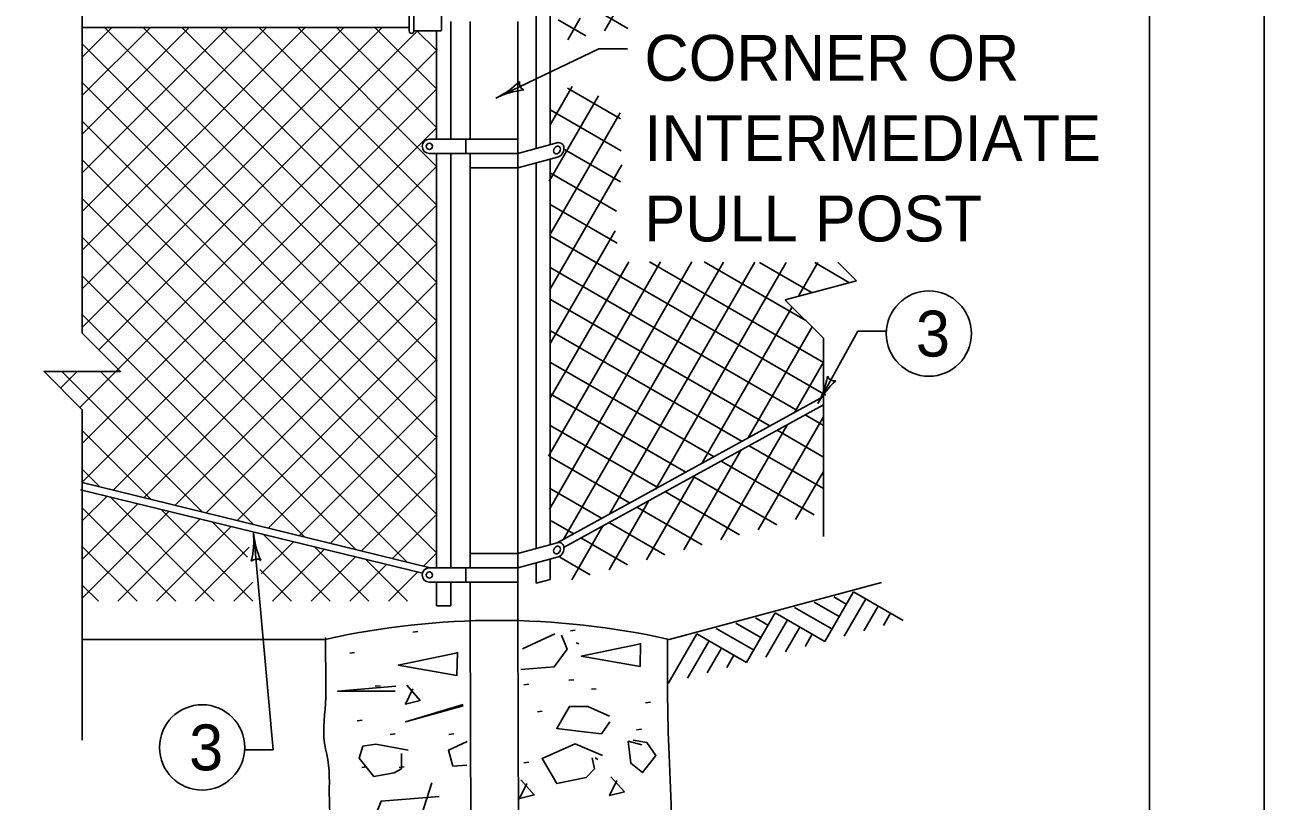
# Model space of a CAD drawing. Extents: x 997.6 to 1036.6, y 998.9 to 1022.7.
# Drawn here: x 1030.6 to 1036, y 1015.29 to 1018.67 of the extents above; entities that cross this region are included whole.
import ezdxf

# ---------------------------------------------------------------- set-up
doc = ezdxf.new("R2010")
doc.units = 0
for name, color, linetype in [('Level 1', 7, 'Continuous'), ('Level 10', 7, 'Continuous'), ('Level 11', 7, 'Continuous'), ('Level 14', 7, 'Continuous')]:
    doc.layers.add(name, color=color, linetype=linetype)

msp = doc.modelspace()

# ---------------------------------------------------------------- linework, layer by layer
at = {"layer": 'Level 1'}
for p, q in [((1032.8263, 1018.1333), (1032.8263, 1019.9385)), ((1032.8868, 1018.1496), (1032.8868, 1019.9547)), ((1030.8471, 1018.9629), (1030.8471, 1017.5787)), ((1032.272, 1018.6453), (1032.272, 1018.8121)), ((1032.2928, 1018.6453), (1032.2928, 1018.8121)), ((1032.4126, 1018.6506), (1032.4126, 1018.8068)), ((1033.1234, 1018.6458), (1033.1959, 1018.7713)), ((1032.4543, 1018.1742), (1032.4543, 1018.687)), ((1032.5376, 1018.1742), (1032.5376, 1018.687)), ((1032.7458, 1016.0776), (1032.7458, 1018.687)), ((1032.9223, 1018.6944), (1033.0431, 1018.6246)), ((1032.9635, 1018.6068), (1033.0181, 1018.7013)), ((1033.0906, 1018.7348), (1033.2257, 1018.6567)), ((1030.8471, 1018.532), (1030.976, 1018.6609)), ((1030.8471, 1018.3636), (1031.1444, 1018.6609)), ((1030.8471, 1018.1951), (1031.3129, 1018.6609)), ((1030.8471, 1018.6609), (1032.272, 1018.6609)), ((1030.8471, 1018.0267), (1031.4813, 1018.6609)), ((1030.8471, 1017.8583), (1031.6498, 1018.6609)), ((1030.8471, 1017.6898), (1031.8183, 1018.6609)), ((1030.8471, 1017.5213), (1031.9867, 1018.6609)), ((1030.8471, 1017.3529), (1032.1543, 1018.6602)), ((1030.9208, 1017.2582), (1032.3049, 1018.6423)), ((1030.944, 1018.6609), (1032.3947, 1017.2103)), ((1031.1124, 1018.6609), (1032.3901, 1017.3833)), ((1031.2808, 1018.6609), (1032.3925, 1017.5493)), ((1031.4493, 1018.6609), (1032.3909, 1017.7193)), ((1031.6178, 1018.6609), (1032.3898, 1017.8888)), ((1031.7862, 1018.6609), (1032.3918, 1018.0553)), ((1031.9547, 1018.6609), (1032.3897, 1018.2259)), ((1032.1232, 1018.6609), (1032.3911, 1018.393)), ((1032.2928, 1018.6453), (1032.4073, 1018.6453)), ((1032.3063, 1018.6463), (1032.3895, 1018.563)), ((1032.3917, 1018.1742), (1032.3917, 1018.6453)), ((1030.8471, 1018.5893), (1032.3933, 1017.0432)), ((1030.8368, 1017.0056), (1032.3962, 1018.565)), ((1033.0987, 1018.568), (1032.6499, 1018.3529)), ((1033.2237, 1018.568), (1033.0987, 1018.568)), ((1030.8471, 1018.4209), (1032.3888, 1016.8792)), ((1030.8471, 1016.8475), (1032.3926, 1018.393)), ((1032.8831, 1017.9912), (1033.0974, 1018.3624)), ((1032.887, 1018.2363), (1032.9834, 1018.4033)), ((1032.9628, 1018.3958), (1033.1933, 1018.2628)), ((1030.8471, 1018.2525), (1032.3915, 1016.7082)), ((1032.8854, 1017.7569), (1033.1925, 1018.2888)), ((1032.8894, 1018.3007), (1033.1972, 1018.1229)), ((1030.8471, 1016.6791), (1032.391, 1018.223)), ((1032.7458, 1018.1742), (1032.3603, 1018.1742)), ((1032.5199, 1018.1118), (1032.5199, 1018.1742)), ((1032.9214, 1018.1588), (1032.7458, 1018.1118)), ((1032.7458, 1018.1118), (1032.359, 1018.1118)), ((1032.3917, 1016.3067), (1032.3917, 1018.1118)), ((1032.4543, 1016.3067), (1032.4543, 1018.1118)), ((1032.5376, 1016.3067), (1032.5376, 1018.1118)), ((1032.9183, 1018.0955), (1032.7458, 1018.0493)), ((1032.9493, 1018.1286), (1033.1935, 1017.9875)), ((1030.8471, 1018.0841), (1032.3931, 1016.5382)), ((1030.9818, 1016.6454), (1032.3923, 1018.0559)), ((1032.7458, 1018.0493), (1032.5376, 1018.0493)), ((1032.8263, 1016.3907), (1032.8263, 1018.0709)), ((1032.8859, 1017.5194), (1033.1989, 1018.0617)), ((1032.8868, 1016.4068), (1032.8868, 1018.0871)), ((1032.8841, 1018.0288), (1033.1764, 1017.8599)), ((1030.8471, 1017.9156), (1032.3917, 1016.3711)), ((1031.117, 1016.6121), (1032.3923, 1017.8873)), ((1032.8869, 1017.8895), (1033.1793, 1017.7207)), ((1032.8873, 1017.2836), (1033.1709, 1017.7749)), ((1030.8471, 1017.7472), (1032.252, 1016.3423)), ((1031.2522, 1016.5788), (1032.3917, 1017.7183)), ((1032.8889, 1017.7509), (1034.0884, 1017.0583)), ((1032.8793, 1016.7933), (1033.3678, 1017.6398)), ((1032.8835, 1016.5626), (1033.5052, 1017.6394)), ((1032.8863, 1017.6149), (1033.9673, 1016.9908)), ((1032.8886, 1017.0478), (1033.2303, 1017.6398)), ((1032.9438, 1016.4288), (1033.6422, 1017.6384)), ((1033.1469, 1016.5425), (1033.7791, 1017.6375)), ((1033.3194, 1017.6398), (1034.0783, 1017.2016)), ((1033.3456, 1016.6483), (1033.9162, 1017.6365)), ((1033.5589, 1017.639), (1034.0009, 1017.3839)), ((1033.7999, 1017.6373), (1034.0297, 1017.5048)), ((1033.9711, 1017.4933), (1034.0536, 1017.6363)), ((1034.0403, 1017.6361), (1034.1925, 1017.5483)), ((1030.8471, 1017.5787), (1032.0415, 1016.3843)), ((1033.9117, 1017.4733), (1034.2228, 1017.5563)), ((1031.3873, 1016.5455), (1032.39, 1017.5483)), ((1032.8886, 1017.476), (1033.8415, 1016.9258)), ((1030.8471, 1017.4103), (1031.8178, 1016.4394)), ((1033.5496, 1016.7633), (1033.9407, 1017.4407)), ((1031.5224, 1016.5122), (1032.3915, 1017.3813)), ((1032.8884, 1017.3385), (1033.7233, 1016.8565)), ((1033.7503, 1016.8728), (1034.0292, 1017.3557)), ((1034.2277, 1017.3379), (1034.0536, 1017.0217)), ((1034.3527, 1017.3379), (1034.2277, 1017.3379)), ((1031.6576, 1016.4789), (1032.3934, 1017.2148)), ((1032.8881, 1017.2012), (1033.6014, 1016.7894)), ((1033.9502, 1016.9807), (1034.0783, 1017.2028)), ((1030.7525, 1017.0898), (1030.8242, 1017.1615)), ((1030.7584, 1017.162), (1031.3708, 1016.5496)), ((1030.9269, 1017.162), (1031.5944, 1016.4944)), ((1032.8863, 1017.0647), (1033.4777, 1016.7233)), ((1031.7928, 1016.4456), (1032.3923, 1017.0452)), ((1032.917, 1016.4149), (1034.0783, 1017.0528)), ((1032.9473, 1016.3958), (1034.0783, 1017.0171)), ((1033.7943, 1016.4726), (1034.0783, 1016.9644)), ((1033.9984, 1016.9727), (1034.0783, 1016.9266)), ((1030.8471, 1016.9049), (1031.1473, 1016.6047)), ((1032.8873, 1016.9266), (1033.3565, 1016.6558)), ((1033.6317, 1016.429), (1033.9215, 1016.931)), ((1033.8763, 1016.9057), (1034.0783, 1016.7891)), ((1031.9278, 1016.4123), (1032.3957, 1016.8801)), ((1033.469, 1016.3854), (1033.7202, 1016.8205)), ((1033.7549, 1016.8383), (1034.0783, 1016.6515)), ((1030.8471, 1015.5554), (1030.8471, 1016.7453)), ((1032.8867, 1016.7894), (1033.2351, 1016.5883)), ((1033.6326, 1016.7713), (1034.0373, 1016.5378)), ((1030.8471, 1016.7365), (1030.9238, 1016.6598)), ((1032.063, 1016.379), (1032.3906, 1016.7066)), ((1033.3063, 1016.3418), (1033.5158, 1016.7048)), ((1033.5129, 1016.703), (1033.8746, 1016.4942)), ((1033.9571, 1016.5163), (1034.0783, 1016.7263)), ((1032.33, 1016.2828), (1030.839, 1016.6461)), ((1032.364, 1016.3067), (1030.8471, 1016.6787)), ((1032.884, 1016.6534), (1033.1109, 1016.5224)), ((1033.3892, 1016.6368), (1033.7119, 1016.4505)), ((1030.8471, 1016.5107), (1030.9558, 1016.6193)), ((1030.8471, 1016.3422), (1031.0911, 1016.5862)), ((1030.9669, 1016.6166), (1031.4227, 1016.1609)), ((1033.1435, 1016.2983), (1033.3159, 1016.5969)), ((1030.8471, 1016.568), (1031.2543, 1016.1609)), ((1030.8471, 1016.1738), (1031.2263, 1016.553)), ((1031.19, 1016.5619), (1031.5911, 1016.1609)), ((1032.1982, 1016.3457), (1032.393, 1016.5405)), ((1033.2673, 1016.5697), (1033.5492, 1016.4069)), ((1031.0027, 1016.1609), (1031.3616, 1016.5198)), ((1031.1712, 1016.1609), (1031.4969, 1016.4867)), ((1031.4132, 1016.5072), (1031.5677, 1016.3528)), ((1032.8916, 1016.5115), (1032.9903, 1016.4545)), ((1032.9808, 1016.2547), (1033.1165, 1016.4898)), ((1033.1449, 1016.5028), (1033.3865, 1016.3633)), ((1031.6798, 1015.513), (1031.5932, 1016.4617)), ((1031.6273, 1016.2802), (1031.7675, 1016.4203)), ((1031.6363, 1016.4525), (1031.928, 1016.1609)), ((1032.917, 1016.4149), (1032.7458, 1016.3691)), ((1033.0211, 1016.4368), (1033.2238, 1016.3198)), ((1030.8471, 1016.3996), (1031.0858, 1016.1609)), ((1031.3396, 1016.1609), (1031.5746, 1016.3959)), ((1031.6765, 1016.1609), (1031.9028, 1016.3873)), ((1031.8594, 1016.3978), (1032.0964, 1016.1609)), ((1032.3361, 1016.3152), (1032.3904, 1016.3695)), ((1032.7458, 1016.3691), (1032.5376, 1016.3691)), ((1031.8449, 1016.1609), (1032.0381, 1016.3541)), ((1032.0139, 1016.1614), (1032.1734, 1016.3209)), ((1032.0826, 1016.3432), (1032.2649, 1016.1609)), ((1032.2629, 1016.3314), (1032.2451, 1016.3493)), ((1032.7458, 1016.3067), (1032.3603, 1016.3067)), ((1032.5199, 1016.2443), (1032.5199, 1016.3067)), ((1032.9169, 1016.3525), (1032.7458, 1016.3067)), ((1032.8263, 1016.2398), (1032.8263, 1016.3283)), ((1032.8868, 1016.256), (1032.8868, 1016.3444)), ((1032.9292, 1016.3523), (1033.061, 1016.2762)), ((1031.6216, 1016.2988), (1031.7596, 1016.1609)), ((1032.1818, 1016.1609), (1032.3067, 1016.2858)), ((1032.8263, 1016.2398), (1032.8868, 1016.256)), ((1030.8471, 1016.2311), (1030.9173, 1016.1609)), ((1031.5081, 1016.1609), (1031.5904, 1016.2433)), ((1032.7458, 1016.2443), (1032.3603, 1016.2443)), ((1032.3917, 1016.1401), (1032.3917, 1016.2443)), ((1032.4543, 1016.1401), (1032.4543, 1016.2443)), ((1032.5376, 1016.0776), (1032.5376, 1016.2443)), ((1033.4056, 1015.9943), (1034.3319, 1016.2423)), ((1034.0838, 1015.9858), (1034.2088, 1016.2023)), ((1034.2088, 1016.2023), (1034.4253, 1016.0773)), ((1034.0381, 1016.1567), (1034.1463, 1016.0941)), ((1034.1234, 1016.1795), (1034.1776, 1016.1483)), ((1034.1692, 1016.0088), (1034.263, 1016.1711)), ((1032.4543, 1016.1401), (1032.3917, 1016.1401)), ((1033.7423, 1015.8944), (1033.8673, 1016.1109)), ((1033.8673, 1016.1109), (1034.0838, 1015.9858)), ((1033.9528, 1016.1338), (1034.1151, 1016.04)), ((1034.2545, 1016.0316), (1034.3171, 1016.1398)), ((1034.3399, 1016.0544), (1034.3712, 1016.1086)), ((1032.5376, 1016.0771), (1032.5487, 1013.3276)), ((1032.7458, 1016.078), (1032.7569, 1013.3276)), ((1033.6112, 1016.0423), (1033.7735, 1015.9485)), ((1033.6965, 1016.0652), (1033.8048, 1016.0026)), ((1033.7818, 1016.088), (1033.836, 1016.0568)), ((1033.8277, 1015.9173), (1033.9214, 1016.0796)), ((1033.913, 1015.9401), (1033.9755, 1016.0484)), ((1030.8471, 1015.9943), (1031.9074, 1015.9943)), ((1033.4007, 1015.8029), (1033.5258, 1016.0194)), ((1033.4861, 1015.8258), (1033.5798, 1015.9882)), ((1033.5258, 1016.0194), (1033.7423, 1015.8944)), ((1033.9984, 1015.963), (1034.0297, 1016.0171)), ((1033.5714, 1015.8487), (1033.634, 1015.9569)), ((1033.6568, 1015.8715), (1033.6881, 1015.9257)), ((1031.5548, 1015.513), (1031.6798, 1015.513))]:
    msp.add_line(p, q, dxfattribs=at)
for points in [[(1034.2228, 1017.5563), (1034.1414, 1017.6376)], [(1030.8471, 1016.7453), (1030.8471, 1016.9953), (1030.6804, 1017.162), (1031.0138, 1017.162), (1030.8471, 1017.3287), (1030.8471, 1017.5787)], [(1034.0783, 1016.4422), (1034.0783, 1017.3064), (1033.9117, 1017.4732)], [(1032.3093, 1016.0285), (1032.288, 1016.0258)], [(1032.759, 1015.863), (1032.9048, 1015.8746), (1032.9608, 1015.9519), (1032.9368, 1016.0133)], [(1032.9075, 1016.0186), (1032.7665, 1015.953)], [(1032.9966, 1016.0351), (1032.9753, 1016.0324)], [(1032.0345, 1015.9369), (1032.0132, 1015.9343)], [(1032.483, 1015.9362), (1032.2243, 1015.8828), (1032.4803, 1015.8375), (1032.483, 1015.9388)], [(1033.0116, 1015.9748), (1033.0009, 1015.9801)], [(1033.2814, 1015.9754), (1033.0228, 1015.9221), (1033.2788, 1015.8768), (1033.2814, 1015.9781)], [(1032.2138, 1015.7903), (1031.9605, 1015.769), (1032.2112, 1015.769)], [(1032.1458, 1015.7929), (1032.1244, 1015.7903)], [(1032.2881, 1015.7796), (1032.2561, 1015.7129), (1032.3201, 1015.7289), (1032.2614, 1015.7956)], [(1032.7937, 1015.7994), (1032.7723, 1015.7968)], [(1032.99, 1015.8191), (1032.9687, 1015.8164)], [(1033.0882, 1015.7798), (1033.0668, 1015.7772)], [(1033.3238, 1015.7209), (1033.3025, 1015.7183)], [(1032.5075, 1015.7107), (1032.2568, 1015.636), (1032.5075, 1015.7053)], [(1032.8526, 1015.6817), (1032.8313, 1015.679)], [(1033.1449, 1015.66), (1033.0516, 1015.7027), (1032.9716, 1015.7027), (1032.9156, 1015.6067), (1033.0223, 1015.5933), (1033.1103, 1015.5827), (1033.1476, 1015.636)], [(1032.0673, 1015.6423), (1032.0458, 1015.6397)], [(1032.2112, 1015.5835), (1032.1898, 1015.5808)], [(1032.5247, 1015.5495), (1032.4433, 1015.5117), (1032.4619, 1015.4423), (1032.523, 1015.4472)], [(1032.4664, 1015.5835), (1032.4451, 1015.5808)], [(1033.2863, 1015.5347), (1033.2276, 1015.5507), (1033.2383, 1015.4546), (1033.289, 1015.4146), (1033.3477, 1015.4893), (1033.3077, 1015.5453), (1033.249, 1015.556)], [(1033.2846, 1015.6031), (1033.2632, 1015.6004)], [(1032.2681, 1015.5113), (1032.1268, 1015.538), (1032.0708, 1015.53), (1032.0548, 1015.4766), (1032.1188, 1015.3966), (1032.2068, 1015.4126), (1032.2388, 1015.4313), (1032.2388, 1015.4979)], [(1033.1156, 1015.4893), (1032.9956, 1015.54), (1032.8516, 1015.4759), (1032.9156, 1015.3666), (1033.0436, 1015.3933), (1033.0809, 1015.4306), (1033.0703, 1015.4786)], [(1032.7937, 1015.4591), (1032.7723, 1015.4564)], [(1033.0836, 1015.4786), (1033.0943, 1015.4706)], [(1032.0868, 1015.4395), (1032.0655, 1015.4368)], [(1032.2505, 1015.4395), (1032.2291, 1015.4368)], [(1033.1782, 1015.3804), (1033.1462, 1015.3138), (1033.2103, 1015.3298), (1033.1515, 1015.3964)], [(1032.4034, 1015.3106), (1032.1501, 1015.2893), (1032.0488, 1015.0385), (1032.3021, 1015.1559), (1032.3714, 1015.3693)], [(1032.7855, 1015.3673), (1032.7535, 1015.3007), (1032.8175, 1015.3167), (1032.7588, 1015.3833)]]:
    msp.add_lwpolyline(points, dxfattribs=at)
for centre, radius in [((1032.3603, 1018.1429), 0.0135), ((1034.538, 1017.3269), 0.1857), ((1032.3603, 1016.2754), 0.0135), ((1031.3694, 1015.524), 0.1857)]:
    msp.add_circle(centre, radius, dxfattribs=at)
for centre, radius, start, end in [((1032.2824, 1018.6453), 0.0104, 179.6936, 0.3064), ((1032.4074, 1018.6505), 0.00521, 270, 0), ((1032.4809, 1018.7055), 0.3909, 295.6081, 314.2769), ((1032.784, 1018.4171), 0.0313, 164.3827, 246.4994), ((1032.8189, 1018.0004), 0.3909, 96.9553, 115.602), ((1032.4809, 1018.7055), 0.3909, 295.5959, 295.6081), ((1032.3603, 1018.1429), 0.0312, 90, 270), ((1032.9246, 1018.1363), 0.0227, 355.5852, 109.5687), ((1032.9075, 1018.1338), 0.0397, 283.6792, 1.1602), ((1033.7111, 1017.2102), 0.3909, 331.1689, 349.8377), ((1034.3961, 1016.8331), 0.3909, 132.5161, 151.1628), ((1034.1253, 1017.1519), 0.0313, 199.9435, 282.0602), ((1033.7111, 1017.2102), 0.3909, 331.1567, 331.1689), ((1031.2038, 1016.4261), 0.3909, 346.562, 5.2087), ((1031.9825, 1016.4972), 0.3909, 185.2149, 203.8836), ((1031.9825, 1016.4972), 0.3909, 185.2026, 185.2149), ((1032.9246, 1016.3937), 0.0227, 355.5852, 109.5687), ((1032.9075, 1016.3911), 0.0397, 283.6792, 1.1602), ((1031.6066, 1016.3136), 0.0313, 53.9894, 136.1061), ((1032.3603, 1016.2754), 0.0312, 90, 270), ((1032.6556, 1012.6609), 3.4167, 77.3196, 102.6804)]:
    msp.add_arc(centre, radius, start, end, dxfattribs=at)
for points in [[(1032.9169, 1018.11), (1032.9091, 1018.108), (1032.8934, 1018.1203), (1032.917, 1018.152), (1032.9398, 1018.1326), (1032.9246, 1018.1121), (1032.9169, 1018.11)], [(1032.9169, 1016.3674), (1032.9091, 1016.3653), (1032.8934, 1016.3776), (1032.917, 1016.4093), (1032.9398, 1016.3899), (1032.9246, 1016.3694), (1032.9169, 1016.3674)]]:
    msp.add_open_spline(points, degree=3, dxfattribs=at)
msp.add_spline([(1033.3986, 1015.992), (1033.3986, 1015.9581), (1033.3986, 1015.7717), (1033.4043, 1015.5176), (1033.4154, 1015.2294), (1033.4154, 1014.9019), (1033.4211, 1014.6533), (1033.4211, 1014.3993), (1033.4324, 1014.1224), (1033.4324, 1013.8909), (1033.455, 1013.6028), (1033.4154, 1013.3091), (1033.4154, 1013.0776), (1033.3533, 1012.9589), (1033.0823, 1012.9873), (1033.0653, 1012.9873), (1032.7377, 1012.9759), (1032.4553, 1012.9873), (1032.1164, 1012.9928), (1031.9639, 1012.9873), (1031.8904, 1013.2413), (1031.9074, 1013.5124), (1031.8904, 1013.7553), (1031.9074, 1014.0094), (1031.9131, 1014.2919), (1031.93, 1014.5348), (1031.8904, 1014.8059), (1031.93, 1015.0374), (1031.9243, 1015.2973), (1031.9131, 1015.495), (1031.9074, 1015.5176), (1031.9074, 1015.7153), (1031.9074, 1015.9356), (1031.9074, 1015.992), (1031.9074, 1016.0033)], degree=3, dxfattribs=at)
at = {"layer": 'Level 10'}
msp.add_line((1035.5, 1021.5), (1035.5, 1000.5), dxfattribs=at)
at = {"layer": 'Level 11'}
msp.add_lwpolyline([(1007, 1000.5), (1035.5, 1000.5), (1035.5, 1021.5), (1007, 1021.5)], close=True, dxfattribs=at)
at = {"layer": 'Level 14'}
msp.add_line((1036, 1022), (1036, 1000), dxfattribs=at)

# ---------------------------------------------------------------- texts
at = {"layer": 'Level 1'}
for s, p in [('CORNER OR', (1033.2978, 1018.4283)), ('INTERMEDIATE', (1033.2978, 1018.0783)), ('PULL POST', (1033.2978, 1017.7283)), ('3', (1034.4813, 1017.2269)), ('3', (1031.3127, 1015.424))]:
    msp.add_text(s, height=0.2, dxfattribs=at).set_placement(p)

doc.saveas('drawing.dxf')
